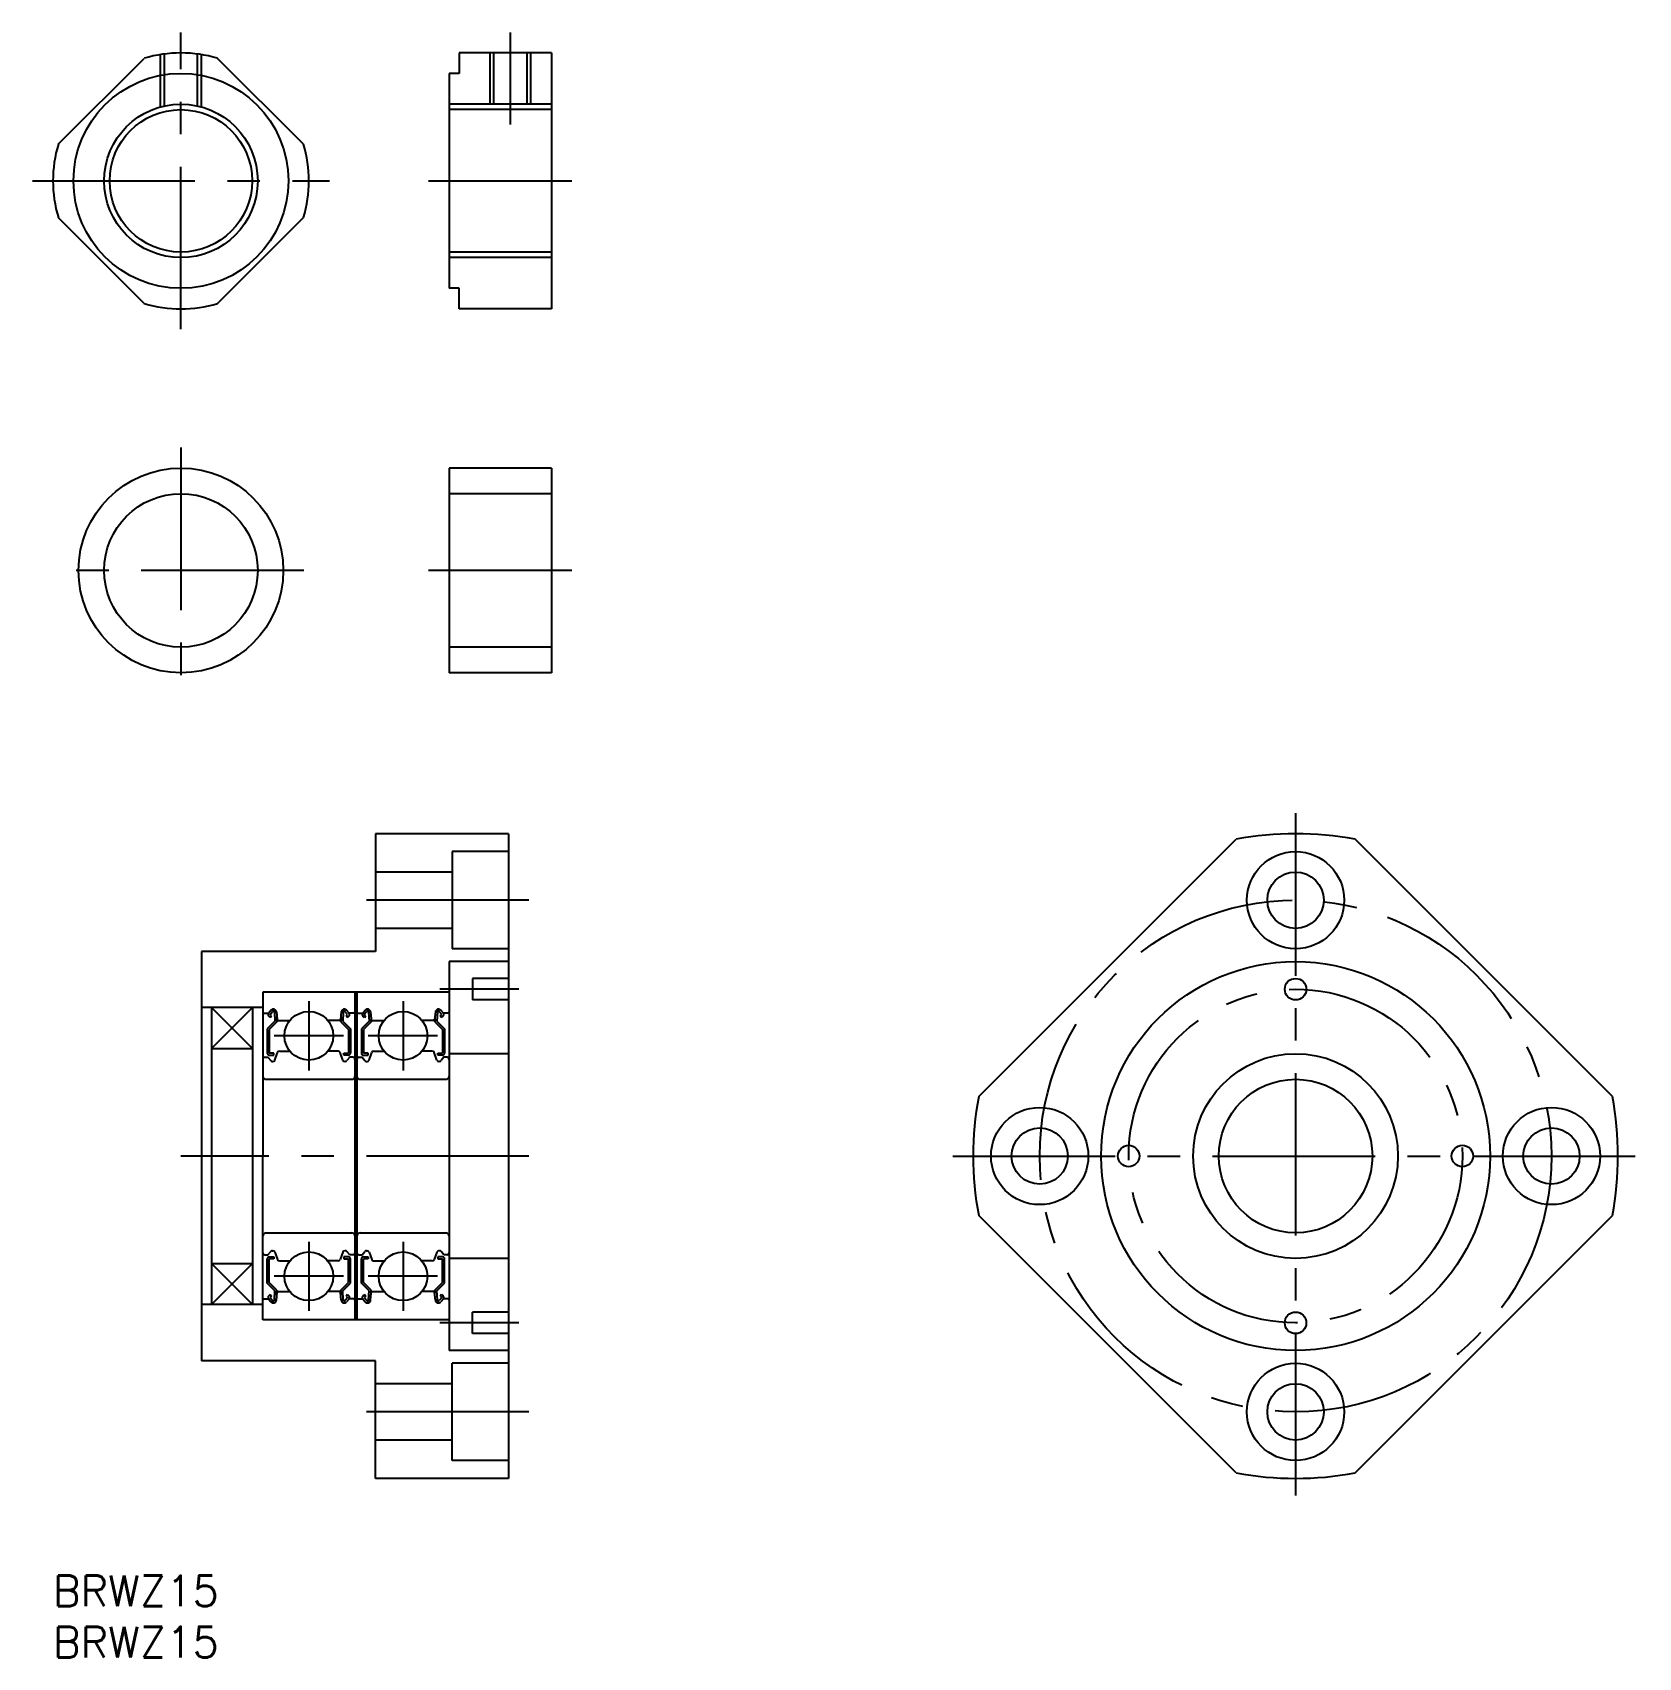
# Model space of a CAD drawing. Extents: x -2 to 155, y -8 to 151.
import ezdxf

# ---------------------------------------------------------------- set-up
doc = ezdxf.new("R2010")
doc.units = 0
doc.header["$LTSCALE"] = 0.5
doc.linetypes.add('CENTER', pattern=[50.8, 31.75, -6.35, 6.35, -6.35])
doc.linetypes.add('DASHED', pattern=[19.05, 12.7, -6.35])
for name, color, linetype in [('MSM_CENTER', 1, 'CENTER'), ('MSM_CONTINUOUS', 7, 'CONTINUOUS'), ('MSM_DASHED', 4, 'DASHED'), ('MSM_NARROW', 5, 'CONTINUOUS'), ('MSM_PART_NUMBER', 7, 'CONTINUOUS')]:
    doc.layers.add(name, color=color, linetype=linetype)
doc.styles.get("Standard").update_dxf_attribs({"font": 'txt.shx', "height": 2, "bigfont": 'bigfont.shx'})

# ---------------------------------------------------------------- blocks, each defined once
blk = doc.blocks.new('*U5')
at = {"layer": 'MSM_PART_NUMBER'}
blk.add_text('BRWZ15', height=3, dxfattribs=at).set_placement((0, -3))
blk = doc.blocks.new('*U6')
at = {"layer": 'MSM_PART_NUMBER'}
blk.add_text('BRWZ15', height=3, dxfattribs=at).set_placement((0, -8))

msp = doc.modelspace()

# ---------------------------------------------------------------- linework, layer by layer
at = {"layer": 'MSM_CENTER'}
for p, q in [((12.5, 121.79), (12.5, 150.79)), ((44.7, 141.79), (44.7, 150.79)), ((-2, 136.29), (27, 136.29)), ((36.7, 136.29), (50.7, 136.29)), ((12.5, 110.22), (12.5, 86.22)), ((24.5, 98.22), (0.5, 98.22)), ((50.7, 98.22), (36.7, 98.22)), ((121.4, 74.5), (121.4, 7.5)), ((46.5, 66), (29.5, 66)), ((45.5, 57.3), (37.8, 57.3)), ((25, 56.13), (25, 49.37)), ((34.2, 56.13), (34.2, 49.37)), ((28.38, 52.75), (21.61, 52.75)), ((37.58, 52.75), (30.81, 52.75)), ((46.5, 41), (12.5, 41)), ((87.9, 41), (154.9, 41)), ((25, 32.63), (25, 25.87)), ((34.2, 32.63), (34.2, 25.87)), ((28.38, 29.25), (21.61, 29.25)), ((37.58, 29.25), (30.81, 29.25)), ((45.5, 24.7), (37.8, 24.7)), ((46.5, 16), (29.5, 16))]:
    msp.add_line(p, q, dxfattribs=at)
for radius in [25, 16.3]:
    msp.add_circle((121.4, 41), radius, dxfattribs=at)
at = {"layer": 'MSM_CONTINUOUS'}
for p, q in [((0.52, 139.87), (8.92, 148.26)), ((24.48, 139.87), (16.08, 148.26)), ((39.7, 148.79), (39.7, 146.79)), ((48.7, 148.79), (39.7, 148.79)), ((43.07, 143.79), (43.07, 148.79)), ((46.32, 143.79), (46.32, 148.79)), ((48.7, 148.79), (48.7, 123.79)), ((38.7, 146.79), (38.7, 125.79)), ((39.7, 146.79), (38.7, 146.79)), ((48.7, 143.25), (38.7, 143.25)), ((8.92, 124.31), (0.52, 132.71)), ((16.08, 124.31), (24.48, 132.71)), ((48.7, 129.33), (38.7, 129.33)), ((39.7, 125.79), (38.7, 125.79)), ((39.7, 123.79), (39.7, 125.79)), ((48.7, 123.79), (39.7, 123.79)), ((38.7, 108.22), (38.7, 88.22)), ((48.7, 108.22), (38.7, 108.22)), ((48.7, 108.22), (48.7, 88.22)), ((48.7, 105.72), (38.7, 105.72)), ((48.7, 90.72), (38.7, 90.72)), ((48.7, 88.22), (38.7, 88.22)), ((31.5, 72.5), (31.5, 61)), ((44.5, 72.5), (31.5, 72.5)), ((44.5, 72.5), (44.5, 9.5)), ((90.44, 46.81), (115.59, 71.96)), ((152.36, 46.81), (127.21, 71.96)), ((39, 70.75), (39, 61.25)), ((44.5, 70.75), (39, 70.75)), ((39, 68.75), (31.5, 68.75)), ((39, 63.25), (31.5, 63.25)), ((14.5, 61), (14.5, 21)), ((31.5, 61), (14.5, 61)), ((44.5, 61.25), (39, 61.25)), ((44.5, 60), (38.7, 60)), ((38.7, 60), (38.7, 22)), ((44.5, 58.35), (41, 58.35)), ((41, 58.35), (41, 56.25)), ((38.7, 57), (20.5, 57)), ((20.5, 57), (20.5, 41)), ((20.5, 57), (20.5, 41)), ((20.5, 57), (20.5, 41)), ((29.5, 57), (29.5, 25)), ((29.7, 57), (29.7, 25)), ((44.5, 56.25), (41, 56.25)), ((20.5, 55.5), (14.5, 55.5)), ((15.5, 55.5), (15.5, 26.5)), ((19.5, 55.5), (19.5, 26.5)), ((20.6, 54.95), (21.06, 54.95)), ((21.68, 54.18), (20.93, 53.43)), ((21.06, 54.95), (21.3, 55.25)), ((21.23, 54.54), (21.08, 54.67)), ((21.88, 54.1), (21.13, 53.35)), ((21.21, 54.82), (21.46, 55.12)), ((21.36, 54.69), (21.21, 54.82)), ((21.23, 54.54), (21.36, 54.69)), ((21.64, 55.06), (21.68, 54.18)), ((21.83, 55.08), (21.9, 54.34)), ((21.88, 54.57), (21.88, 54.1)), ((22, 54.25), (23.15, 54.25)), ((27.99, 54.25), (26.84, 54.25)), ((28.16, 55.08), (28.09, 54.34)), ((28.11, 54.57), (28.11, 54.1)), ((28.11, 54.1), (28.86, 53.35)), ((28.36, 55.06), (28.31, 54.18)), ((28.31, 54.18), (29.06, 53.43)), ((28.78, 54.82), (28.53, 55.12)), ((28.63, 54.69), (28.78, 54.82)), ((28.76, 54.54), (28.63, 54.69)), ((28.94, 54.95), (28.69, 55.25)), ((28.76, 54.54), (28.91, 54.67)), ((29.4, 54.95), (28.94, 54.95)), ((29.8, 54.95), (30.26, 54.95)), ((30.88, 54.18), (30.13, 53.43)), ((30.26, 54.95), (30.5, 55.25)), ((30.43, 54.54), (30.28, 54.67)), ((31.08, 54.1), (30.33, 53.35)), ((30.41, 54.82), (30.66, 55.12)), ((30.56, 54.69), (30.41, 54.82)), ((30.43, 54.54), (30.56, 54.69)), ((30.84, 55.06), (30.88, 54.18)), ((31.03, 55.08), (31.1, 54.34)), ((31.08, 54.57), (31.08, 54.1)), ((31.2, 54.25), (32.35, 54.25)), ((37.19, 54.25), (36.04, 54.25)), ((37.36, 55.08), (37.29, 54.34)), ((37.31, 54.57), (37.31, 54.1)), ((37.31, 54.1), (38.06, 53.35)), ((37.56, 55.06), (37.51, 54.18)), ((37.51, 54.18), (38.26, 53.43)), ((37.98, 54.82), (37.73, 55.12)), ((37.83, 54.69), (37.98, 54.82)), ((37.96, 54.54), (37.83, 54.69)), ((38.14, 54.95), (37.89, 55.25)), ((37.96, 54.54), (38.11, 54.67)), ((38.6, 54.95), (38.14, 54.95)), ((20.93, 53.43), (20.93, 51.05)), ((21.13, 53.35), (21.13, 51.05)), ((28.86, 53.35), (28.86, 51.05)), ((29.06, 53.43), (29.06, 51.05)), ((30.13, 53.43), (30.13, 51.05)), ((30.33, 53.35), (30.33, 51.05)), ((38.06, 53.35), (38.06, 51.05)), ((38.26, 53.43), (38.26, 51.05)), ((15.5, 51.5), (19.5, 51.5)), ((21.58, 51.05), (21.13, 51.05)), ((21.13, 50.85), (21.58, 50.85)), ((21.58, 50.85), (21.58, 51.05)), ((21.68, 50.38), (21.95, 51.12)), ((22.13, 51.25), (23.15, 51.25)), ((27.86, 51.25), (26.84, 51.25)), ((28.31, 50.38), (28.05, 51.12)), ((28.41, 51.05), (28.86, 51.05)), ((28.41, 50.85), (28.41, 51.05)), ((28.86, 50.85), (28.41, 50.85)), ((30.78, 51.05), (30.33, 51.05)), ((30.33, 50.85), (30.78, 50.85)), ((30.78, 50.85), (30.78, 51.05)), ((30.88, 50.38), (31.15, 51.12)), ((31.33, 51.25), (32.35, 51.25)), ((37.06, 51.25), (36.04, 51.25)), ((37.51, 50.38), (37.25, 51.12)), ((37.61, 51.05), (38.06, 51.05)), ((37.61, 50.85), (37.61, 51.05)), ((38.06, 50.85), (37.61, 50.85)), ((44.5, 51), (38.7, 51)), ((20.7, 50.65), (21, 50.65)), ((21, 50.65), (21.27, 50.32)), ((21.42, 50.25), (21.49, 50.25)), ((28.57, 50.25), (28.5, 50.25)), ((29, 50.65), (28.72, 50.32)), ((29.3, 50.65), (29, 50.65)), ((29.9, 50.65), (30.2, 50.65)), ((30.2, 50.65), (30.47, 50.32)), ((30.62, 50.25), (30.69, 50.25)), ((37.77, 50.25), (37.7, 50.25)), ((38.2, 50.65), (37.92, 50.32)), ((38.5, 50.65), (38.2, 50.65)), ((20.8, 48.5), (29.2, 48.5)), ((22.07, 48.5), (22.07, 48.5)), ((30, 48.5), (38.4, 48.5)), ((31.27, 48.5), (31.27, 48.5)), ((20.5, 25), (20.5, 41)), ((20.5, 25), (20.5, 41)), ((20.5, 25), (20.5, 41)), ((115.59, 10.04), (90.44, 35.19)), ((127.21, 10.04), (152.36, 35.19)), ((20.8, 33.5), (29.2, 33.5)), ((22.07, 33.5), (22.07, 33.5)), ((30, 33.5), (38.4, 33.5)), ((31.27, 33.5), (31.27, 33.5)), ((15.5, 30.5), (19.5, 30.5)), ((20.7, 31.35), (21, 31.35)), ((20.93, 28.57), (20.93, 30.95)), ((21, 31.35), (21.27, 31.68)), ((21.13, 31.15), (21.58, 31.15)), ((21.13, 28.65), (21.13, 30.95)), ((21.58, 30.95), (21.13, 30.95)), ((21.42, 31.75), (21.49, 31.75)), ((21.58, 31.15), (21.58, 30.95)), ((21.68, 31.62), (21.95, 30.88)), ((22.13, 30.75), (23.15, 30.75)), ((27.86, 30.75), (26.84, 30.75)), ((28.31, 31.62), (28.05, 30.88)), ((28.41, 31.15), (28.41, 30.95)), ((28.86, 31.15), (28.41, 31.15)), ((28.41, 30.95), (28.86, 30.95)), ((28.57, 31.75), (28.5, 31.75)), ((29, 31.35), (28.72, 31.68)), ((28.86, 28.65), (28.86, 30.95)), ((29.3, 31.35), (29, 31.35)), ((29.06, 28.57), (29.06, 30.95)), ((29.9, 31.35), (30.2, 31.35)), ((30.13, 28.57), (30.13, 30.95)), ((30.2, 31.35), (30.47, 31.68)), ((30.33, 31.15), (30.78, 31.15)), ((30.33, 28.65), (30.33, 30.95)), ((30.78, 30.95), (30.33, 30.95)), ((30.62, 31.75), (30.69, 31.75)), ((30.78, 31.15), (30.78, 30.95)), ((30.88, 31.62), (31.15, 30.88)), ((31.33, 30.75), (32.35, 30.75)), ((37.06, 30.75), (36.04, 30.75)), ((37.51, 31.62), (37.25, 30.88)), ((37.61, 31.15), (37.61, 30.95)), ((38.06, 31.15), (37.61, 31.15)), ((37.61, 30.95), (38.06, 30.95)), ((37.77, 31.75), (37.7, 31.75)), ((38.2, 31.35), (37.92, 31.68)), ((38.06, 28.65), (38.06, 30.95)), ((38.5, 31.35), (38.2, 31.35)), ((38.26, 28.57), (38.26, 30.95)), ((44.5, 31), (38.7, 31)), ((21.88, 27.9), (21.13, 28.65)), ((28.11, 27.9), (28.86, 28.65)), ((31.08, 27.9), (30.33, 28.65)), ((37.31, 27.9), (38.06, 28.65)), ((20.6, 27.05), (21.06, 27.05)), ((21.68, 27.82), (20.93, 28.57)), ((21.06, 27.05), (21.3, 26.75)), ((21.23, 27.46), (21.08, 27.33)), ((21.36, 27.31), (21.21, 27.18)), ((21.21, 27.18), (21.46, 26.88)), ((21.23, 27.46), (21.36, 27.31)), ((21.64, 26.94), (21.68, 27.82)), ((21.83, 26.92), (21.9, 27.66)), ((21.88, 27.43), (21.88, 27.9)), ((22, 27.75), (23.15, 27.75)), ((27.99, 27.75), (26.84, 27.75)), ((28.16, 26.92), (28.09, 27.66)), ((28.11, 27.43), (28.11, 27.9)), ((28.31, 27.82), (29.06, 28.57)), ((28.36, 26.94), (28.31, 27.82)), ((28.78, 27.18), (28.53, 26.88)), ((28.76, 27.46), (28.63, 27.31)), ((28.63, 27.31), (28.78, 27.18)), ((28.94, 27.05), (28.69, 26.75)), ((28.76, 27.46), (28.91, 27.33)), ((29.4, 27.05), (28.94, 27.05)), ((29.8, 27.05), (30.26, 27.05)), ((30.88, 27.82), (30.13, 28.57)), ((30.26, 27.05), (30.5, 26.75)), ((30.43, 27.46), (30.28, 27.33)), ((30.56, 27.31), (30.41, 27.18)), ((30.41, 27.18), (30.66, 26.88)), ((30.43, 27.46), (30.56, 27.31)), ((30.84, 26.94), (30.88, 27.82)), ((31.03, 26.92), (31.1, 27.66)), ((31.08, 27.43), (31.08, 27.9)), ((31.2, 27.75), (32.35, 27.75)), ((37.19, 27.75), (36.04, 27.75)), ((37.36, 26.92), (37.29, 27.66)), ((37.31, 27.43), (37.31, 27.9)), ((37.51, 27.82), (38.26, 28.57)), ((37.56, 26.94), (37.51, 27.82)), ((37.98, 27.18), (37.73, 26.88)), ((37.96, 27.46), (37.83, 27.31)), ((37.83, 27.31), (37.98, 27.18)), ((38.14, 27.05), (37.89, 26.75)), ((37.96, 27.46), (38.11, 27.33)), ((38.6, 27.05), (38.14, 27.05)), ((20.5, 26.5), (14.5, 26.5)), ((44.5, 25.75), (41, 25.75)), ((41, 23.65), (41, 25.75)), ((38.7, 25), (20.5, 25)), ((44.5, 23.65), (41, 23.65)), ((31.5, 21), (14.5, 21)), ((31.5, 9.5), (31.5, 21)), ((44.5, 22), (38.7, 22)), ((39, 11.25), (39, 20.75)), ((44.5, 20.75), (39, 20.75)), ((39, 18.75), (31.5, 18.75)), ((39, 13.25), (31.5, 13.25)), ((44.5, 11.25), (39, 11.25)), ((44.5, 9.5), (31.5, 9.5))]:
    msp.add_line(p, q, dxfattribs=at)
for centre, radius in [((12.5, 136.29), 10.5), ((12.5, 136.29), 6.96), ((12.5, 98.22), 10), ((12.5, 98.22), 7.5), ((121.4, 66), 4.75), ((121.4, 66), 2.75), ((121.4, 41), 19), ((121.4, 57.3), 1.05), ((25, 52.75), 2.38), ((34.2, 52.75), 2.38), ((121.4, 41), 10), ((121.4, 41), 7.5), ((96.4, 41), 4.75), ((146.4, 41), 4.75), ((96.4, 41), 2.75), ((146.4, 41), 2.75), ((105.1, 41), 1.05), ((137.7, 41), 1.05), ((25, 29.25), 2.38), ((34.2, 29.25), 2.38), ((121.4, 24.7), 1.05), ((121.4, 16), 4.75), ((121.4, 16), 2.75)]:
    msp.add_circle(centre, radius, dxfattribs=at)
for centre, radius, start, end in [((12.5, 136.29), 12.5, 73.3576, 106.6424), ((12.5, 136.29), 12.5, 163.3576, 196.6424), ((12.5, 136.29), 12.5, 343.3576, 16.6424), ((12.5, 136.29), 12.5, 253.3576, 286.6424), ((121.4, 41), 31.5, 79.3713, 100.6287), ((20.6, 55.05), 0.1, 180, 270), ((21.21, 54.82), 0.2, 140.0002, 230.0848), ((21.53, 55.05), 0.3, 4.9968, 140.0002), ((21.54, 55.06), 0.1, 2.8198, 140.0033), ((22, 54.35), 0.1, 184.9968, 269.9995), ((27.99, 54.35), 0.1, 270.0005, 355.0032), ((28.46, 55.05), 0.3, 39.9998, 175.0032), ((28.46, 55.06), 0.1, 39.9967, 177.1802), ((28.78, 54.82), 0.2, 309.9152, 39.9998), ((29.4, 55.05), 0.1, 270, 0), ((29.8, 55.05), 0.1, 180, 270), ((30.41, 54.82), 0.2, 140.0002, 230.0848), ((30.73, 55.05), 0.3, 4.9968, 140.0002), ((30.74, 55.06), 0.1, 2.8198, 140.0033), ((31.2, 54.35), 0.1, 184.9968, 269.9995), ((37.19, 54.35), 0.1, 270.0005, 355.0032), ((37.66, 55.05), 0.3, 39.9998, 175.0032), ((37.66, 55.06), 0.1, 39.9967, 177.1802), ((37.98, 54.82), 0.2, 309.9152, 39.9998), ((38.6, 55.05), 0.1, 270, 0), ((21.13, 51.05), 0.2, 180, 270), ((22.13, 51.05), 0.2, 90, 159.9919), ((27.86, 51.05), 0.2, 20.0081, 90), ((28.86, 51.05), 0.2, 270, 0), ((30.33, 51.05), 0.2, 180, 270), ((31.33, 51.05), 0.2, 90, 159.9919), ((37.06, 51.05), 0.2, 20.0081, 90), ((38.06, 51.05), 0.2, 270, 0), ((20.7, 50.45), 0.2, 90, 180), ((21.42, 50.45), 0.2, 219.9962, 270), ((21.49, 50.45), 0.2, 270, 339.9919), ((28.5, 50.45), 0.2, 200.0081, 270), ((28.57, 50.45), 0.2, 270, 320.0038), ((29.3, 50.45), 0.2, 0, 90), ((29.9, 50.45), 0.2, 90, 180), ((30.62, 50.45), 0.2, 219.9962, 270), ((30.69, 50.45), 0.2, 270, 339.9919), ((37.7, 50.45), 0.2, 200.0081, 270), ((37.77, 50.45), 0.2, 270, 320.0038), ((38.5, 50.45), 0.2, 0, 90), ((20.8, 48.8), 0.3, 180, 270), ((29.2, 48.8), 0.3, 270, 0), ((30, 48.8), 0.3, 180, 270), ((38.4, 48.8), 0.3, 270, 0), ((121.4, 41), 31.5, 169.3713, 190.6287), ((121.4, 41), 31.5, 349.3713, 10.6287), ((20.8, 33.2), 0.3, 90, 180), ((29.2, 33.2), 0.3, 0, 90), ((30, 33.2), 0.3, 90, 180), ((38.4, 33.2), 0.3, 0, 90), ((20.7, 31.55), 0.2, 180, 270), ((21.13, 30.95), 0.2, 90, 180), ((21.42, 31.55), 0.2, 90, 140.0038), ((21.49, 31.55), 0.2, 20.0081, 90), ((22.13, 30.95), 0.2, 200.0081, 270), ((27.86, 30.95), 0.2, 270, 339.9919), ((28.5, 31.55), 0.2, 90, 159.9919), ((28.57, 31.55), 0.2, 39.9962, 90), ((28.86, 30.95), 0.2, 0, 90), ((29.3, 31.55), 0.2, 270, 0), ((29.9, 31.55), 0.2, 180, 270), ((30.33, 30.95), 0.2, 90, 180), ((30.62, 31.55), 0.2, 90, 140.0038), ((30.69, 31.55), 0.2, 20.0081, 90), ((31.33, 30.95), 0.2, 200.0081, 270), ((37.06, 30.95), 0.2, 270, 339.9919), ((37.7, 31.55), 0.2, 90, 159.9919), ((37.77, 31.55), 0.2, 39.9962, 90), ((38.06, 30.95), 0.2, 0, 90), ((38.5, 31.55), 0.2, 270, 0), ((20.6, 26.95), 0.1, 90, 180), ((21.21, 27.18), 0.2, 129.9152, 219.9998), ((22, 27.65), 0.1, 90.0005, 175.0032), ((27.99, 27.65), 0.1, 4.9968, 89.9995), ((28.78, 27.18), 0.2, 320.0002, 50.0848), ((29.4, 26.95), 0.1, 0, 90), ((29.8, 26.95), 0.1, 90, 180), ((30.41, 27.18), 0.2, 129.9152, 219.9998), ((31.2, 27.65), 0.1, 90.0005, 175.0032), ((37.19, 27.65), 0.1, 4.9968, 89.9995), ((37.98, 27.18), 0.2, 320.0002, 50.0848), ((38.6, 26.95), 0.1, 0, 90), ((21.53, 26.95), 0.3, 219.9998, 355.0032), ((21.54, 26.94), 0.1, 219.9967, 357.1802), ((28.46, 26.95), 0.3, 184.9968, 320.0002), ((28.46, 26.94), 0.1, 182.8198, 320.0033), ((30.73, 26.95), 0.3, 219.9998, 355.0032), ((30.74, 26.94), 0.1, 219.9967, 357.1802), ((37.66, 26.95), 0.3, 184.9968, 320.0002), ((37.66, 26.94), 0.1, 182.8198, 320.0033), ((121.4, 41), 31.5, 259.3713, 280.6287)]:
    msp.add_arc(centre, radius, start, end, dxfattribs=at)
at = {"layer": 'MSM_DASHED'}
for p, q in [((10.5, 143.52), (10.5, 148.63)), ((10.88, 143.61), (10.88, 148.68)), ((14.12, 143.61), (14.12, 148.68)), ((14.5, 143.52), (14.5, 148.63))]:
    msp.add_line(p, q, dxfattribs=at)
at = {"layer": 'MSM_NARROW'}
for p, q in [((42.7, 143.79), (42.7, 148.79)), ((46.7, 143.79), (46.7, 148.79)), ((48.7, 143.79), (38.7, 143.79)), ((48.7, 128.79), (38.7, 128.79)), ((19.5, 55.5), (15.5, 51.5)), ((15.5, 55.5), (19.5, 51.5)), ((19.5, 26.5), (15.5, 30.5)), ((15.5, 26.5), (19.5, 30.5))]:
    msp.add_line(p, q, dxfattribs=at)
msp.add_circle((12.5, 136.29), 7.5, dxfattribs=at)

# ---------------------------------------------------------------- block references
at = {"layer": 'MSM_CONTINUOUS'}
for name in ['*U5', '*U6']:
    msp.add_blockref(name, (0, 0), dxfattribs=at)

doc.saveas('drawing.dxf')
